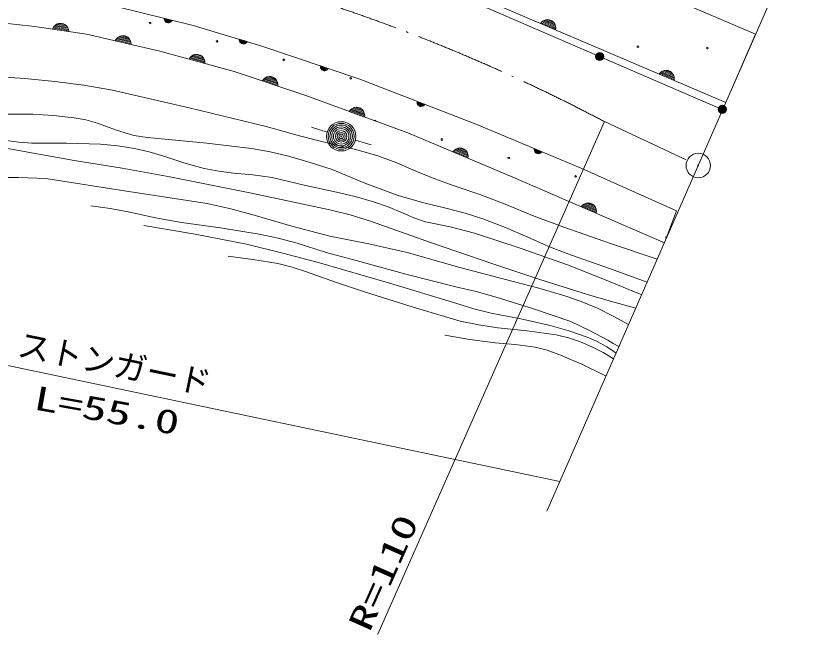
# Model space of a CAD drawing. Units: millimetres, scale not verified. Extents: x 63960 to 703960, y 389 to 360389.
# Drawn here: x 551717 to 600576, y 225972 to 263769 of the extents above; entities that cross this region are included whole.
import ezdxf
from ezdxf.enums import TextEntityAlignment as Align

# ---------------------------------------------------------------- set-up
doc = ezdxf.new("R2010")
doc.units = ezdxf.units.MM
doc.header["$LTSCALE"] = 1000
doc.linetypes.add('USER1', pattern=[7.000001, 5.508197, -0.688525, 0.114754, -0.688525])
for name, color, linetype, lineweight in [('S-BGD', 1, 'Continuous', 13), ('S-BGD-HTXT', 6, 'Continuous', 13), ('S-BMK', 5, 'USER1', 13)]:
    doc.layers.add(name, color=color, linetype=linetype, lineweight=lineweight)
doc.styles.add('ＭＳ ゴシック', font='')
doc.styles.get('ＭＳ ゴシック').set_extended_font_data('MS Gothic')

# ---------------------------------------------------------------- blocks, each defined once
blk = doc.blocks.new('BUHIN52')
at = {"color": 1, "linetype": 'Continuous', "lineweight": 13}
for radius in [249, 220, 191, 161, 132, 97.5, 67.5, 38.8, 7.5]:
    blk.add_circle((0, 0), radius, dxfattribs=at)
blk = doc.blocks.new('BUHIN66')
at = {"color": 1, "linetype": 'Continuous', "lineweight": 13}
for p, q in [((-412, 244), (461, -129)), ((463, -62), (-365, 292)), ((-306, 334), (451, 12)), ((434, 87), (-235, 372)), ((-156, 406), (401, 169)), ((317, 272), (-25, 419))]:
    blk.add_line(p, q, dxfattribs=at)
blk.add_lwpolyline([(-460, 196), (-378, 286), (-287, 353), (-154, 416), (-29, 428), (94, 417), (236, 356), (329, 275), (407, 177), (454, 37), (471, -76), (460, -196)], close=True, dxfattribs=at)
blk = doc.blocks.new('BUHIN206')
at = {"color": 1, "linetype": 'Continuous', "lineweight": 13}
for radius in [896, 792, 688, 580, 477, 351, 243, 140, 27]:
    blk.add_circle((0, 0), radius, dxfattribs=at)
blk = doc.blocks.new('BUHIN33')
at = {"color": 5, "linetype": 'Continuous', "lineweight": 13}
for radius in [746, 22.5]:
    blk.add_circle((0, 0), radius, dxfattribs=at)

msp = doc.modelspace()

# ---------------------------------------------------------------- linework, layer by layer
at = {"layer": 'S-BGD'}
for p, q in [((582188, 268975), (596938, 262663)), ((557761, 264363), (562557, 263182)), ((595126, 258475), (580626, 264663)), ((552880, 263131), (548700, 263556)), ((561245, 263473), (560783, 263587)), ((560788, 263553), (561225, 263446)), ((561199, 263420), (560800, 263518)), ((560814, 263482), (561168, 263396)), ((561131, 263372), (560837, 263445)), ((560887, 263400), (561068, 263356)), ((556020, 262659), (552880, 263131)), ((553989, 263028), (554929, 262886)), ((554913, 262952), (554023, 263086)), ((554070, 263142), (554883, 263020)), ((554848, 263088), (554128, 263196)), ((554197, 263249), (554795, 263159)), ((554688, 263239), (554320, 263294)), ((562557, 263182), (566760, 261928)), ((560523, 261620), (556020, 262659)), ((557912, 262415), (558713, 262230)), ((558684, 262301), (557975, 262465)), ((558047, 262512), (558637, 262376)), ((558536, 262463), (558173, 262547)), ((596938, 262663), (595126, 258475)), ((557823, 262307), (558749, 262094)), ((558738, 262160), (557861, 262363)), ((565824, 262174), (565369, 262310)), ((565372, 262277), (565803, 262148)), ((565776, 262123), (565382, 262241)), ((565395, 262205), (565744, 262101)), ((565706, 262079), (565416, 262166)), ((565463, 262119), (565642, 262066)), ((566760, 261928), (572737, 259898)), ((565057, 260369), (560523, 261620)), ((563068, 261307), (562709, 261406)), ((562349, 261181), (563265, 260928)), ((563257, 260995), (562390, 261235)), ((562442, 261285), (563235, 261066)), ((563209, 261138), (562507, 261332)), ((562582, 261376), (563165, 261215)), ((570782, 260529), (570332, 260682)), ((570334, 260648), (570760, 260504)), ((570732, 260480), (570343, 260612)), ((570354, 260575), (570698, 260458)), ((570660, 260439), (570374, 260536)), ((570419, 260487), (570595, 260427)), ((569448, 258902), (565057, 260369)), ((566921, 259944), (567701, 259683)), ((567678, 259757), (566988, 259987)), ((567064, 260028), (567638, 259836)), ((567547, 259933), (567193, 260051)), ((566822, 259845), (567723, 259544)), ((567719, 259611), (566865, 259897)), ((572737, 259898), (579894, 257131)), ((575683, 256615), (569448, 258902)), ((576689, 258337), (576246, 258508)), ((576246, 258475), (576666, 258312)), ((572141, 257981), (573033, 257654)), ((573031, 257721), (572186, 258031)), ((572243, 258077), (573015, 257793)), ((572994, 257868), (572311, 258118)), ((572389, 258156), (572957, 257948)), ((572868, 258047), (572519, 258175)), ((576637, 258290), (576254, 258438)), ((576263, 258401), (576603, 258270)), ((576563, 258252), (576281, 258361)), ((576325, 258310), (576499, 258243)), ((579894, 257131), (586314, 254438)), ((570742, 256673), (569787, 256967)), ((582103, 253921), (575683, 256615)), ((572469, 256166), (573433, 255898)), ((579356, 255209), (578527, 255557)), ((578585, 255601), (579344, 255282)), ((579326, 255357), (578656, 255639)), ((578735, 255673), (579293, 255439)), ((579209, 255542), (578865, 255686)), ((583409, 255589), (583824, 255415)), ((583848, 255439), (583410, 255622)), ((583795, 255393), (583416, 255552)), ((578479, 255509), (579355, 255142)), ((583424, 255515), (583760, 255374)), ((583720, 255357), (583441, 255474)), ((583483, 255422), (583655, 255350)), ((586314, 254438), (592107, 251855)), ((591369, 249900), (582103, 253921)), ((586325, 252157), (587197, 251779)), ((587199, 251846), (586373, 252204)), ((586432, 252247), (587187, 251919)), ((587170, 251995), (586503, 252284)), ((586583, 252318), (587138, 252077)), ((587055, 252181), (586713, 252329)), ((592107, 251855), (591369, 249900))]:
    msp.add_line(p, q, dxfattribs=at)
for points in [[(396695, 247536), (405727, 251566), (413787, 254553), (420110, 256568), (425043, 257749), (434840, 259903), (444219, 261571), (452627, 263099), (464299, 265114), (482416, 267963), (497840, 270117), (509078, 271563), (520195, 272466), (530617, 273508), (538001, 273856), (546617, 273508), (552646, 273161), (562512, 270938), (580647, 264198), (594907, 258059)], [(550411, 260071), (552256, 259949), (554097, 259766), (555861, 259531), (557614, 259236), (562316, 258159), (567013, 257020), (569062, 256441), (571128, 255919), (572491, 255598), (573843, 255217), (575010, 254782), (576168, 254286), (577333, 253807), (578518, 253385), (580079, 252854), (581627, 252263), (583411, 251534), (585218, 250861), (588065, 249856), (590931, 248905)], [(534089, 258758), (538075, 258250), (542052, 257682), (544364, 257082), (546689, 256541), (550972, 255712), (555276, 254940), (558204, 254464), (561131, 253927), (566016, 252944), (570906, 251913), (572156, 251599), (573388, 251228), (577121, 249891), (580875, 248611), (583757, 247648), (586665, 246739), (588132, 246312), (589611, 245892)], [(551169, 257774), (552749, 257767), (554006, 257687), (555268, 257547), (555983, 257410), (556694, 257213), (557805, 256810), (558928, 256468), (559765, 256337), (560625, 256264), (563377, 255998), (566125, 255672), (567253, 255464), (568378, 255195), (569714, 254816), (571042, 254377), (573055, 253552), (575090, 252784), (576582, 252363), (578087, 252000), (579177, 251713), (580259, 251365), (581645, 250828), (583011, 250234), (584341, 249658), (585693, 249139), (588000, 248318), (590309, 247484)], [(551109, 256152), (551898, 256045), (552694, 255997), (554798, 255989), (556893, 255920), (557936, 255822), (558972, 255663), (559868, 255461), (560748, 255201), (561980, 254792), (563228, 254441), (564111, 254269), (565013, 254156), (566207, 254056), (567390, 253896), (569341, 253413), (571316, 252986), (572456, 252726), (573580, 252408), (574477, 252097), (575353, 251730), (576040, 251431), (576754, 251185), (578259, 250867), (579759, 250487), (582616, 249549), (585451, 248555), (587712, 247654), (589976, 246725)], [(550201, 253887), (551867, 253886), (553535, 253823), (558469, 253065), (563403, 252303), (564852, 251976), (566287, 251590), (568589, 250920), (570915, 250307), (573284, 249834), (575638, 249302), (578863, 248391), (582112, 247535), (583697, 247129), (585278, 246661), (586286, 246303), (587270, 245891), (588233, 245415), (589174, 244894)], [(556292, 252149), (557486, 251994), (558681, 251778), (560258, 251431), (561848, 251144), (564215, 250819), (566586, 250434), (567748, 250183), (568904, 249872), (570694, 249312), (572510, 248807), (575550, 247981), (578605, 247214), (579846, 246918), (581072, 246564), (583362, 245855), (585637, 245088), (586778, 244539), (587900, 243933), (588239, 243744), (588585, 243550)], [(559543, 250963), (562678, 250416), (565808, 249810), (568043, 249269), (570273, 248667), (574487, 247459), (578683, 246193), (579720, 245868), (580781, 245598), (582585, 245253), (584383, 244847), (585513, 244516), (586638, 244121), (587250, 243852), (587839, 243526), (588123, 243345), (588410, 243149)], [(564687, 249086), (566202, 248885), (567720, 248623), (568609, 248402), (569482, 248123), (571246, 247484), (573032, 246900), (575948, 245975), (578878, 245110), (580023, 244872), (581180, 244694), (582971, 244508), (584758, 244262), (585505, 244078), (586236, 243837), (586933, 243540), (587613, 243184), (587933, 242999), (588258, 242802)], [(577937, 244250), (579467, 243987), (581008, 243783), (582246, 243676), (583471, 243509), (584193, 243323), (584910, 243076), (586312, 242473), (587693, 241812), (587747, 241786), (587801, 241759)]]:
    msp.add_lwpolyline(points, dxfattribs=at)
for points in [[(561264, 263500), (561231, 263449), (561192, 263409), (561131, 263367), (561071, 263351), (561009, 263347), (560934, 263366), (560881, 263398), (560835, 263440), (560801, 263505), (560783, 263560), (560779, 263620)], [(553955, 262970), (554012, 263077), (554083, 263165), (554196, 263259), (554314, 263302), (554436, 263322), (554589, 263299), (554700, 263244), (554799, 263169), (554879, 263046), (554924, 262940), (554944, 262821)], [(557784, 262252), (557849, 262355), (557927, 262437), (558047, 262522), (558168, 262556), (558291, 262566), (558442, 262531), (558548, 262468), (558641, 262385), (558712, 262256), (558748, 262148), (558759, 262027)], [(565845, 262201), (565810, 262151), (565768, 262113), (565706, 262074), (565644, 262061), (565583, 262060), (565508, 262082), (565457, 262117), (565413, 262161), (565382, 262228), (565368, 262283), (565366, 262344)], [(562308, 261127), (562377, 261228), (562459, 261306), (562582, 261386), (562704, 261415), (562827, 261420), (562977, 261379), (563080, 261311), (563170, 261224), (563235, 261092), (563267, 260982), (563272, 260861)], [(570804, 260555), (570766, 260507), (570723, 260470), (570660, 260433), (570598, 260423), (570536, 260424), (570463, 260449), (570413, 260485), (570371, 260531), (570342, 260599), (570330, 260655), (570330, 260715)], [(566778, 259794), (566853, 259890), (566938, 259965), (567065, 260038), (567189, 260060), (567312, 260058), (567459, 260009), (567559, 259936), (567644, 259845), (567702, 259710), (567728, 259598), (567727, 259477)], [(576712, 258362), (576673, 258315), (576628, 258280), (576563, 258246), (576501, 258238), (576439, 258242), (576367, 258270), (576319, 258309), (576278, 258356), (576253, 258425), (576242, 258482), (576246, 258542)], [(572096, 257931), (572173, 258025), (572261, 258097), (572390, 258166), (572514, 258185), (572637, 258180), (572783, 258126), (572880, 258050), (572963, 257956), (573017, 257819), (573039, 257707), (573035, 257586)], [(578432, 255462), (578513, 255552), (578604, 255620), (578737, 255683), (578861, 255696), (578984, 255685), (579127, 255625), (579221, 255545), (579299, 255447), (579347, 255308), (579364, 255195), (579354, 255075)], [(583872, 255463), (583831, 255417), (583786, 255384), (583719, 255352), (583657, 255345), (583596, 255351), (583524, 255381), (583477, 255421), (583438, 255470), (583414, 255539), (583406, 255596), (583411, 255656)], [(586277, 252110), (586360, 252199), (586451, 252266), (586585, 252328), (586709, 252339), (586832, 252327), (586974, 252265), (587067, 252184), (587144, 252085), (587190, 251945), (587206, 251832), (587195, 251712)]]:
    msp.add_lwpolyline(points, close=True, dxfattribs=at)
for centre in [(559921, 263343), (564010, 262214), (589744, 261891), (593986, 261804), (568100, 261085), (572190, 259956), (577760, 256218), (581849, 255089), (585939, 253960)]:
    msp.add_circle(centre, 49.8, dxfattribs=at)
for centre, start, end in [((573670, 257347), 347.2858, 152.4216), ((590029, 252831), 220.1241, 271.8152), ((591509, 250222), 89.9333, 228.719)]:
    msp.add_arc(centre, 49.8, start, end, dxfattribs=at)
at = {"layer": 'S-BGD-HTXT'}
for p, q in [((603406, 277383), (584177, 233487)), ((573851, 225972), (587698, 257309)), ((537424, 245277), (584973, 235304))]:
    msp.add_line(p, q, dxfattribs=at)
at = {"layer": 'S-BMK'}
msp.add_line((587698, 257309), (592757, 254942), dxfattribs=at)
msp.add_arc((536269, 159987), 110075, 62.14618, 98.85031, dxfattribs=at)

# ---------------------------------------------------------------- block references
at = {"layer": 'S-BGD'}
for name, p in [('BUHIN66', (584251, 263116)), ('BUHIN52', (587410, 261286)), ('BUHIN66', (591501, 260022)), ('BUHIN52', (594907, 258059)), ('BUHIN206', (571603, 256408))]:
    msp.add_blockref(name, p, dxfattribs=at)
at = {"layer": 'S-BMK'}
msp.add_blockref('BUHIN33', (593436, 254624), dxfattribs=at)

# ---------------------------------------------------------------- texts
at = {"layer": 'S-BGD-HTXT', "style": 'ＭＳ ゴシック'}
msp.add_text('ストンガード', height=1466, rotation=348.3, dxfattribs=at).set_placement((551634, 242571), align=Align.BOTTOM_LEFT)
at = {"layer": 'S-BGD-HTXT', "style": 'ＭＳ ゴシック', "width": 1.5}
for s, rotation, p in [('L=55.0', 349.8, (552652, 239289)), ('R=110', 66, (573732, 225844))]:
    msp.add_text(s, height=1466, rotation=rotation, dxfattribs=at).set_placement(p, align=Align.BOTTOM_LEFT)

doc.saveas('drawing.dxf')
